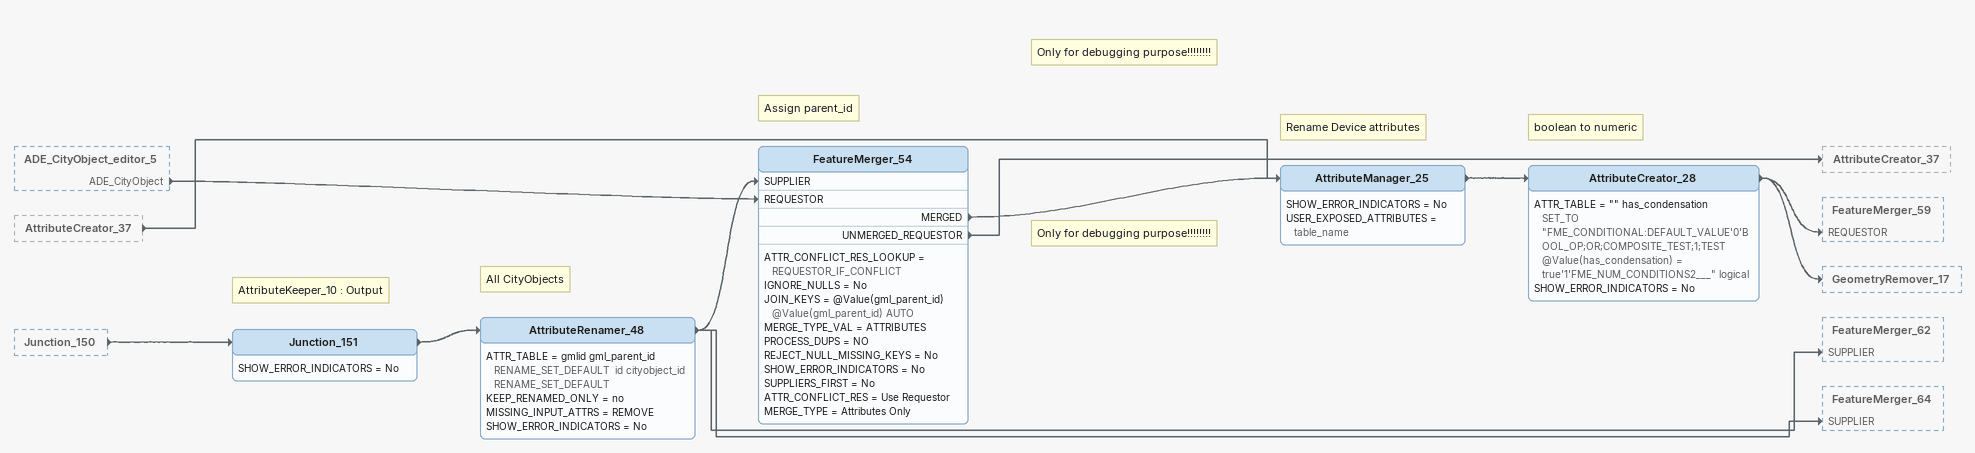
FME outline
ADE_CityObject_editor_5 [outside]
    ADE_CityObject -> FeatureMerger_54 [REQUESTOR]
AttributeCreator_37 [outside]
    -> AttributeManager_25
Junction_150 [outside]
    -> Junction_151
Note: AttributeKeeper_10 : Output
Junction_151
    SHOW_ERROR_INDICATORS = No
    -> AttributeRenamer_48
Note: All CityObjects
AttributeRenamer_48
    ATTR_TABLE = gmlid gml_parent_id RENAME_SET_DEFAULT  id cityobject_id RENAME_SET_DEFAULT
    KEEP_RENAMED_ONLY = no
    MISSING_INPUT_ATTRS = REMOVE
    SHOW_ERROR_INDICATORS = No
    -> FeatureMerger_54 [SUPPLIER]
    -> FeatureMerger_62 [SUPPLIER]
    -> FeatureMerger_64 [SUPPLIER]
Note: Assign parent_id
Note: Only for debugging purpose!!!!!!!!
Note: Only for debugging purpose!!!!!!!!
FeatureMerger_54
    ATTR_CONFLICT_RES_LOOKUP = REQUESTOR_IF_CONFLICT
    IGNORE_NULLS = No
    JOIN_KEYS = @Value(gml_parent_id) @Value(gml_parent_id) AUTO
    MERGE_TYPE_VAL = ATTRIBUTES
    PROCESS_DUPS = NO
    REJECT_NULL_MISSING_KEYS = No
    SHOW_ERROR_INDICATORS = No
    SUPPLIERS_FIRST = No
    ATTR_CONFLICT_RES = Use Requestor
    MERGE_TYPE = Attributes Only
    MERGED -> AttributeManager_25
    UNMERGED_REQUESTOR -> AttributeCreator_37
Note: Rename Device attributes
AttributeManager_25
    SHOW_ERROR_INDICATORS = No
    USER_EXPOSED_ATTRIBUTES = table_name
    -> AttributeCreator_28
Note: boolean to numeric
AttributeCreator_28
    ATTR_TABLE = "" has_condensation SET_TO "FME_CONDITIONAL:DEFAULT_VALUE'0'BOOL_OP;OR;COMPOSITE_TEST;1;TEST @Value(has_condensation) = true'1'FME_NUM_CONDITIONS2___" logical
    SHOW_ERROR_INDICATORS = No
    -> FeatureMerger_59 [REQUESTOR]
    -> GeometryRemover_17
